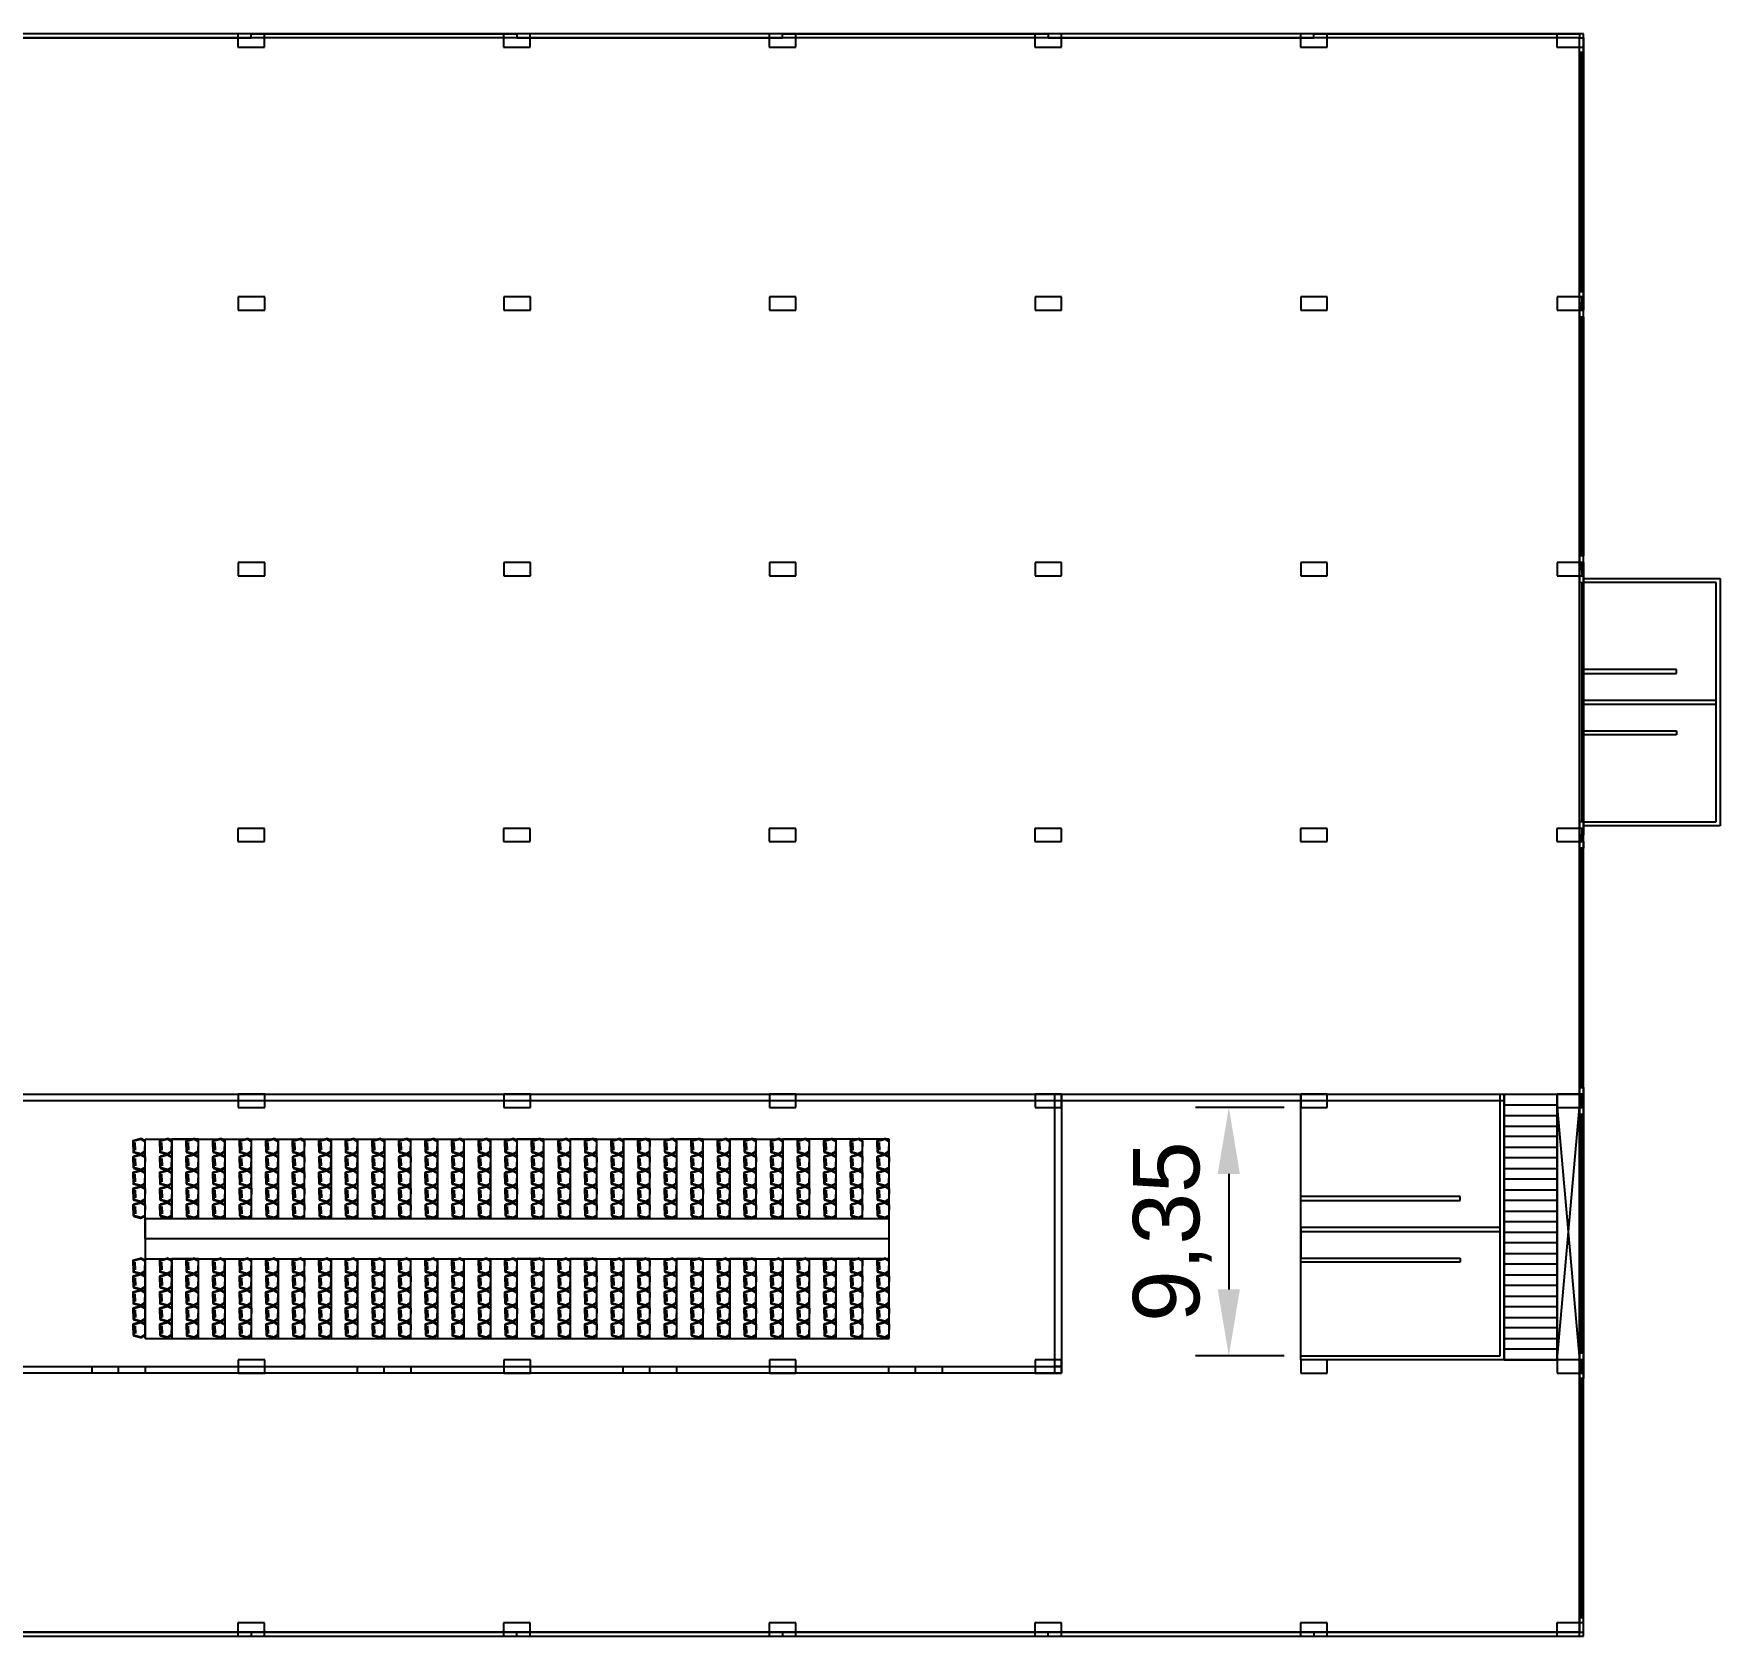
# Model space of a CAD drawing. Header units: millimetres. Extents: x 332 to 5606, y 276 to 1426.
# Drawn here: x 1163.7 to 1227.2, y 327.6 to 387.9 of the extents above; entities that cross this region are included whole.
import ezdxf

# ---------------------------------------------------------------- set-up
doc = ezdxf.new("R2010")
doc.units = ezdxf.units.MM
doc.styles.get("Standard").update_dxf_attribs({"font": 'arial.ttf'})
doc.dimstyles.new('ISO-25', dxfattribs={"dimtxt": 2.5, "dimasz": 2.5, "dimexe": 1.25, "dimexo": 0.625, "dimtad": 1, "dimtxsty": 'Standard', "dimcen": 2.5, "dimadec": 0, "dimazin": 0, "dimtfac": 1, "dimtmove": 0, "dimatfit": 3, "dimfxl": 1, "dimarcsym": 0})

# ---------------------------------------------------------------- blocks, each defined once
blk = doc.blocks.new('*D41')
at = {"color": 0, "lineweight": -2, "transparency": 16777216}
for p, q in [((1210.789, 347.456), (1207.458, 347.456)), ((1208.708, 344.956), (1208.708, 340.606)), ((1210.789, 338.106), (1207.458, 338.106))]:
    blk.add_line(p, q, dxfattribs=at)
at = {"color": 0, "transparency": 16777216}
for points in [[(1208.291, 344.956), (1209.124, 344.956), (1208.708, 347.456)], [(1208.291, 340.606), (1209.124, 340.606), (1208.708, 338.106)]]:
    blk.add_solid(points, dxfattribs=at)
at = {"layer": 'Defpoints', "color": 0, "transparency": 16777216}
for p in [(1211.414, 347.456), (1208.708, 338.106), (1211.414, 338.106)]:
    blk.add_point(p, dxfattribs=at)
at = {"color": 0, "transparency": 16777216, "insert": (1206.58, 342.781), "char_height": 2.5, "attachment_point": 5, "rotation": 90}
blk.add_mtext('9,35', dxfattribs=at)
blk = doc.blocks.new('Cadeira-Auditório-P1')
blk.add_line((0, 0.085), (-0.186, 0.085))
for points in [[(-0.235, 0.048), (-0.297, -0.195, 0.19305), (-0.292, -0.232), (-0.235, -0.334, 0.271204), (-0.191, -0.36), (0, -0.36)], [(-0.206, 0.04), (-0.268, -0.203, 0.19305), (-0.266, -0.217), (-0.186, -0.36, 0.221086)], [(0, 0.085), (-0.186, 0.085, 0.342369), (-0.235, 0.048)], [(0, 0.055), (-0.186, 0.055, 0.342369), (-0.206, 0.04, 0.342369)], [(0, 0.085), (0.187, 0.085, -0.342369), (0.235, 0.048)], [(0, 0.055), (0.187, 0.055, -0.342369), (0.206, 0.04, -0.342369)], [(0.235, 0.048), (0.298, -0.195, -0.19305), (0.293, -0.232), (0.236, -0.334, -0.271204), (0.192, -0.36), (0, -0.36)], [(0.206, 0.04), (0.269, -0.203, -0.19305), (0.267, -0.217), (0.187, -0.36, -0.271204)]]:
    blk.add_lwpolyline(points, format="xyb")
for points in [[(-0.145, 0), (0.142, 0)], [(-0.008, 0), (-0.145, 0)]]:
    blk.add_lwpolyline(points)

msp = doc.modelspace()

# ---------------------------------------------------------------- linework, layer by layer
for p, q in [((1222.057, 387.856), (1101.757, 387.856)), ((1221.907, 387.706), (1101.907, 387.706)), ((1161.907, 387.706), (1171.907, 387.706)), ((1172.407, 387.856), (1171.407, 387.856)), ((1171.407, 387.856), (1171.407, 387.356)), ((1171.407, 387.356), (1172.407, 387.356)), ((1171.907, 387.706), (1171.907, 387.856)), ((1171.907, 387.856), (1181.907, 387.856)), ((1172.407, 387.356), (1172.407, 387.856)), ((1182.407, 387.856), (1181.407, 387.856)), ((1181.407, 387.856), (1181.407, 387.356)), ((1181.407, 387.356), (1182.407, 387.356)), ((1181.907, 387.856), (1181.907, 387.706)), ((1181.907, 387.706), (1191.907, 387.706)), ((1182.407, 387.356), (1182.407, 387.856)), ((1192.407, 387.856), (1191.407, 387.856)), ((1191.407, 387.856), (1191.407, 387.356)), ((1191.407, 387.356), (1192.407, 387.356)), ((1191.907, 387.706), (1191.907, 387.856)), ((1191.907, 387.856), (1201.907, 387.856)), ((1192.407, 387.356), (1192.407, 387.856)), ((1202.407, 387.856), (1201.407, 387.856)), ((1201.407, 387.856), (1201.407, 387.356)), ((1201.407, 387.356), (1202.407, 387.356)), ((1201.907, 387.856), (1201.907, 387.706)), ((1201.907, 387.706), (1211.907, 387.706)), ((1202.407, 387.356), (1202.407, 387.856)), ((1212.407, 387.856), (1211.407, 387.856)), ((1211.407, 387.856), (1211.407, 387.356)), ((1211.407, 387.356), (1212.407, 387.356)), ((1211.907, 387.706), (1211.907, 387.856)), ((1211.907, 387.856), (1221.907, 387.856)), ((1212.407, 387.356), (1212.407, 387.856)), ((1222.06, 387.856), (1221.06, 387.856)), ((1221.06, 387.856), (1221.06, 387.356)), ((1221.06, 387.356), (1222.06, 387.356)), ((1221.907, 387.856), (1221.907, 387.706)), ((1221.907, 327.706), (1221.907, 387.706)), ((1221.907, 387.706), (1222.057, 387.706)), ((1221.907, 387.356), (1221.982, 387.356)), ((1222.057, 327.556), (1222.057, 387.856)), ((1222.057, 387.856), (1222.06, 387.856)), ((1222.057, 387.706), (1222.057, 377.706)), ((1222.057, 377.706), (1222.057, 387.706)), ((1222.057, 387.706), (1222.057, 377.706)), ((1222.057, 387.706), (1222.06, 387.706)), ((1222.057, 387.356), (1222.057, 387.156)), ((1222.06, 387.356), (1222.06, 387.856)), ((1222.057, 387.156), (1221.907, 387.156)), ((1221.907, 387.156), (1221.907, 378.156)), ((1221.982, 387.156), (1221.982, 378.156)), ((1172.414, 377.956), (1171.414, 377.956)), ((1171.414, 377.956), (1171.414, 377.456)), ((1172.414, 377.456), (1172.414, 377.956)), ((1182.414, 377.956), (1181.414, 377.956)), ((1181.414, 377.956), (1181.414, 377.456)), ((1182.414, 377.456), (1182.414, 377.956)), ((1192.414, 377.956), (1191.414, 377.956)), ((1191.414, 377.956), (1191.414, 377.456)), ((1192.414, 377.456), (1192.414, 377.956)), ((1202.414, 377.956), (1201.414, 377.956)), ((1201.414, 377.956), (1201.414, 377.456)), ((1202.414, 377.456), (1202.414, 377.956)), ((1212.414, 377.956), (1211.414, 377.956)), ((1211.414, 377.956), (1211.414, 377.456)), ((1212.414, 377.456), (1212.414, 377.956)), ((1222.067, 377.956), (1221.067, 377.956)), ((1221.067, 377.956), (1221.067, 377.456)), ((1221.907, 378.156), (1222.057, 378.156)), ((1221.907, 377.956), (1222.067, 377.956)), ((1221.982, 377.956), (1221.982, 377.456)), ((1222.067, 377.456), (1222.067, 377.956)), ((1171.414, 377.456), (1172.414, 377.456)), ((1181.414, 377.456), (1182.414, 377.456)), ((1191.414, 377.456), (1192.414, 377.456)), ((1201.414, 377.456), (1202.414, 377.456)), ((1211.414, 377.456), (1212.414, 377.456)), ((1221.067, 377.456), (1222.067, 377.456)), ((1222.057, 377.706), (1221.907, 377.706)), ((1221.907, 377.706), (1221.907, 367.706)), ((1221.907, 377.456), (1221.907, 377.206)), ((1221.907, 377.456), (1222.067, 377.456)), ((1221.907, 377.206), (1222.057, 377.206)), ((1221.982, 377.206), (1221.982, 368.206)), ((1222.057, 377.206), (1222.057, 368.206)), ((1172.414, 367.956), (1171.414, 367.956)), ((1171.414, 367.956), (1171.414, 367.456)), ((1172.414, 367.456), (1172.414, 367.956)), ((1182.414, 367.956), (1181.414, 367.956)), ((1181.414, 367.956), (1181.414, 367.456)), ((1182.414, 367.456), (1182.414, 367.956)), ((1192.414, 367.956), (1191.414, 367.956)), ((1191.414, 367.956), (1191.414, 367.456)), ((1192.414, 367.456), (1192.414, 367.956)), ((1202.414, 367.956), (1201.414, 367.956)), ((1201.414, 367.956), (1201.414, 367.456)), ((1202.414, 367.456), (1202.414, 367.956)), ((1212.414, 367.956), (1211.414, 367.956)), ((1211.414, 367.956), (1211.414, 367.456)), ((1212.414, 367.456), (1212.414, 367.956)), ((1222.067, 367.956), (1221.067, 367.956)), ((1221.067, 367.956), (1221.067, 367.456)), ((1222.057, 368.206), (1221.907, 368.206)), ((1221.907, 368.206), (1221.907, 367.956)), ((1221.907, 367.956), (1222.067, 367.956)), ((1221.907, 367.706), (1222.057, 367.706)), ((1221.982, 367.956), (1221.982, 367.456)), ((1222.057, 367.706), (1222.057, 357.706)), ((1222.067, 367.456), (1222.067, 367.956)), ((1171.414, 367.456), (1172.414, 367.456)), ((1181.414, 367.456), (1182.414, 367.456)), ((1191.414, 367.456), (1192.414, 367.456)), ((1201.414, 367.456), (1202.414, 367.456)), ((1211.414, 367.456), (1212.414, 367.456)), ((1221.067, 367.456), (1222.067, 367.456)), ((1221.907, 367.456), (1221.907, 367.206)), ((1221.907, 367.456), (1222.067, 367.456)), ((1221.907, 367.206), (1222.057, 367.206)), ((1221.982, 367.206), (1221.982, 358.206)), ((1222.057, 367.206), (1222.057, 358.206)), ((1222.057, 358.206), (1221.907, 358.206)), ((1221.907, 358.206), (1221.907, 357.956)), ((1172.407, 357.956), (1171.407, 357.956)), ((1171.407, 357.956), (1171.407, 357.456)), ((1171.407, 357.456), (1172.407, 357.456)), ((1172.407, 357.456), (1172.407, 357.956)), ((1182.407, 357.956), (1181.407, 357.956)), ((1181.407, 357.956), (1181.407, 357.456)), ((1181.407, 357.456), (1182.407, 357.456)), ((1182.407, 357.456), (1182.407, 357.956)), ((1192.407, 357.956), (1191.407, 357.956)), ((1191.407, 357.956), (1191.407, 357.456)), ((1191.407, 357.456), (1192.407, 357.456)), ((1192.407, 357.456), (1192.407, 357.956)), ((1202.407, 357.956), (1201.407, 357.956)), ((1201.407, 357.956), (1201.407, 357.456)), ((1201.407, 357.456), (1202.407, 357.456)), ((1202.407, 357.456), (1202.407, 357.956)), ((1212.407, 357.956), (1211.407, 357.956)), ((1211.407, 357.956), (1211.407, 357.456)), ((1211.407, 357.456), (1212.407, 357.456)), ((1212.407, 357.456), (1212.407, 357.956)), ((1222.06, 357.956), (1221.06, 357.956)), ((1221.06, 357.956), (1221.06, 357.456)), ((1221.06, 357.456), (1222.06, 357.456)), ((1222.057, 357.706), (1221.907, 357.706)), ((1221.907, 357.706), (1221.907, 347.706)), ((1221.982, 357.956), (1221.982, 357.456)), ((1222.057, 357.456), (1222.057, 357.206)), ((1222.057, 357.456), (1222.06, 357.456)), ((1222.06, 357.456), (1222.06, 357.956)), ((1222.057, 357.206), (1221.907, 357.206)), ((1221.907, 357.206), (1221.907, 348.206)), ((1221.982, 357.206), (1221.982, 348.206)), ((1172.414, 347.956), (1171.414, 347.956)), ((1171.414, 347.956), (1171.414, 347.456)), ((1172.414, 347.456), (1172.414, 347.956)), ((1182.414, 347.956), (1181.414, 347.956)), ((1181.414, 347.956), (1181.414, 347.456)), ((1182.414, 347.456), (1182.414, 347.956)), ((1192.414, 347.956), (1191.414, 347.956)), ((1191.414, 347.956), (1191.414, 347.456)), ((1192.414, 347.456), (1192.414, 347.956)), ((1202.414, 347.956), (1201.414, 347.956)), ((1201.414, 347.956), (1201.414, 347.456)), ((1202.414, 347.456), (1202.414, 347.956)), ((1212.414, 347.956), (1211.414, 347.956)), ((1211.414, 347.956), (1211.414, 347.456)), ((1212.414, 347.456), (1212.414, 347.956)), ((1219.067, 337.956), (1219.067, 347.956)), ((1219.067, 347.956), (1221.067, 347.956)), ((1219.067, 347.956), (1219.067, 347.556)), ((1222.067, 347.956), (1221.067, 347.956)), ((1221.067, 347.956), (1221.067, 347.456)), ((1221.907, 348.206), (1222.057, 348.206)), ((1221.907, 347.956), (1222.067, 347.956)), ((1221.982, 347.956), (1221.982, 347.456)), ((1222.057, 348.206), (1222.057, 347.956)), ((1222.057, 347.956), (1222.057, 347.956)), ((1222.067, 347.456), (1222.067, 347.956)), ((1171.414, 347.456), (1172.414, 347.456)), ((1181.414, 347.456), (1182.414, 347.456)), ((1191.414, 347.456), (1192.414, 347.456)), ((1201.414, 347.456), (1202.414, 347.456)), ((1211.414, 347.456), (1212.414, 347.456)), ((1219.067, 347.556), (1221.067, 347.556)), ((1219.067, 347.556), (1219.067, 347.156)), ((1221.907, 347.706), (1222.057, 347.706)), ((1221.907, 347.456), (1221.907, 347.206)), ((1221.907, 347.456), (1222.067, 347.456)), ((1222.057, 347.706), (1222.057, 337.706)), ((1219.067, 347.156), (1221.067, 347.156)), ((1219.067, 347.156), (1219.067, 346.756)), ((1219.067, 346.756), (1221.067, 346.756)), ((1221.067, 346.756), (1221.067, 346.356)), ((1221.907, 347.206), (1222.057, 347.206)), ((1221.982, 347.206), (1221.982, 338.206)), ((1222.057, 347.206), (1222.057, 338.206)), ((1221.067, 346.356), (1219.067, 346.356)), ((1219.067, 346.356), (1219.067, 345.956)), ((1219.067, 345.956), (1221.067, 345.956)), ((1221.067, 345.556), (1219.067, 345.556)), ((1219.067, 345.556), (1219.067, 345.156)), ((1221.067, 345.956), (1221.067, 345.556)), ((1219.067, 345.156), (1221.067, 345.156)), ((1221.067, 344.756), (1219.067, 344.756)), ((1219.067, 344.756), (1219.067, 344.356)), ((1221.067, 345.156), (1221.067, 344.756)), ((1219.067, 344.356), (1221.067, 344.356)), ((1221.067, 344.356), (1221.067, 343.956)), ((1221.067, 343.956), (1219.067, 343.956)), ((1219.067, 343.956), (1219.067, 343.556)), ((1219.067, 343.556), (1221.067, 343.556)), ((1221.067, 343.556), (1221.067, 343.156)), ((1221.067, 343.156), (1219.067, 343.156)), ((1219.067, 343.156), (1219.067, 342.756)), ((1219.067, 342.756), (1221.067, 342.756)), ((1221.067, 342.356), (1219.067, 342.356)), ((1219.067, 342.356), (1219.067, 341.956)), ((1221.067, 342.756), (1221.067, 342.356)), ((1219.067, 341.956), (1221.067, 341.956)), ((1221.067, 341.956), (1221.067, 341.556)), ((1221.067, 341.556), (1219.067, 341.556)), ((1219.067, 341.556), (1219.067, 341.156)), ((1219.067, 341.156), (1221.067, 341.156)), ((1221.067, 341.156), (1221.067, 340.756)), ((1221.067, 340.756), (1219.067, 340.756)), ((1219.067, 340.756), (1219.067, 340.356)), ((1219.067, 340.356), (1221.067, 340.356)), ((1221.067, 340.356), (1221.067, 339.956)), ((1221.067, 339.956), (1219.067, 339.956)), ((1219.067, 339.956), (1219.067, 339.556)), ((1219.067, 339.556), (1221.067, 339.556)), ((1221.067, 339.156), (1219.067, 339.156)), ((1219.067, 339.156), (1219.067, 338.756)), ((1221.067, 339.556), (1221.067, 339.156)), ((1219.067, 338.756), (1221.067, 338.756)), ((1221.067, 338.756), (1221.067, 338.356)), ((1172.414, 337.956), (1171.414, 337.956)), ((1171.414, 337.956), (1171.414, 337.456)), ((1172.414, 337.456), (1172.414, 337.956)), ((1182.414, 337.956), (1181.414, 337.956)), ((1181.414, 337.956), (1181.414, 337.456)), ((1182.414, 337.456), (1182.414, 337.956)), ((1192.414, 337.956), (1191.414, 337.956)), ((1191.414, 337.956), (1191.414, 337.456)), ((1192.414, 337.456), (1192.414, 337.956)), ((1202.414, 337.956), (1201.414, 337.956)), ((1201.414, 337.956), (1201.414, 337.456)), ((1202.414, 337.456), (1202.414, 337.956)), ((1212.414, 337.956), (1211.414, 337.956)), ((1211.414, 337.956), (1211.414, 337.456)), ((1212.414, 337.456), (1212.414, 337.956)), ((1221.067, 338.356), (1219.067, 338.356)), ((1219.067, 338.356), (1219.067, 337.956)), ((1221.067, 337.956), (1219.067, 337.956)), ((1219.067, 337.956), (1221.067, 337.956)), ((1222.067, 337.956), (1221.067, 337.956)), ((1221.067, 337.956), (1221.067, 337.456)), ((1222.057, 338.206), (1221.907, 338.206)), ((1221.907, 338.206), (1221.907, 337.956)), ((1221.982, 337.956), (1221.982, 337.456)), ((1222.067, 337.456), (1222.067, 337.956)), ((1171.414, 337.456), (1172.414, 337.456)), ((1181.414, 337.456), (1182.414, 337.456)), ((1191.414, 337.456), (1192.414, 337.456)), ((1201.414, 337.456), (1202.414, 337.456)), ((1211.414, 337.456), (1212.414, 337.456)), ((1221.067, 337.456), (1222.067, 337.456)), ((1222.057, 337.706), (1221.907, 337.706)), ((1221.907, 337.706), (1221.907, 327.706)), ((1222.057, 337.256), (1221.907, 337.256)), ((1221.907, 337.256), (1221.907, 328.256)), ((1221.982, 337.256), (1221.982, 328.256)), ((1222.057, 337.456), (1222.057, 337.256)), ((1222.057, 328.156), (1222.057, 337.206)), ((1221.907, 328.256), (1222.057, 328.256)), ((1101.907, 327.706), (1221.907, 327.706)), ((1161.907, 327.706), (1171.907, 327.706)), ((1172.407, 328.056), (1171.407, 328.056)), ((1171.407, 328.056), (1171.407, 327.556)), ((1171.907, 327.706), (1171.907, 327.556)), ((1172.407, 327.556), (1172.407, 328.056)), ((1182.407, 328.056), (1181.407, 328.056)), ((1181.407, 328.056), (1181.407, 327.556)), ((1181.907, 327.556), (1181.907, 327.706)), ((1181.907, 327.706), (1191.907, 327.706)), ((1182.407, 327.556), (1182.407, 328.056)), ((1192.407, 328.056), (1191.407, 328.056)), ((1191.407, 328.056), (1191.407, 327.556)), ((1191.907, 327.706), (1191.907, 327.556)), ((1192.407, 327.556), (1192.407, 328.056)), ((1202.407, 328.056), (1201.407, 328.056)), ((1201.407, 328.056), (1201.407, 327.556)), ((1201.907, 327.556), (1201.907, 327.706)), ((1201.907, 327.706), (1211.907, 327.706)), ((1202.407, 327.556), (1202.407, 328.056)), ((1212.407, 328.056), (1211.407, 328.056)), ((1211.407, 328.056), (1211.407, 327.556)), ((1211.907, 327.706), (1211.907, 327.556)), ((1212.407, 327.556), (1212.407, 328.056)), ((1222.06, 328.056), (1221.06, 328.056)), ((1221.06, 328.056), (1221.06, 327.556)), ((1221.907, 328.056), (1221.907, 328.156)), ((1221.982, 328.056), (1221.907, 328.056)), ((1221.907, 327.556), (1221.907, 327.706)), ((1221.907, 327.706), (1222.057, 327.706)), ((1222.06, 327.556), (1222.06, 328.056)), ((1101.757, 327.556), (1222.057, 327.556)), ((1171.407, 327.556), (1172.407, 327.556)), ((1171.907, 327.556), (1181.907, 327.556)), ((1181.407, 327.556), (1182.407, 327.556)), ((1191.407, 327.556), (1192.407, 327.556)), ((1191.907, 327.556), (1201.907, 327.556)), ((1201.407, 327.556), (1202.407, 327.556)), ((1211.407, 327.556), (1212.407, 327.556)), ((1211.907, 327.556), (1221.907, 327.556)), ((1221.06, 327.556), (1222.06, 327.556))]:
    msp.add_line(p, q)
at = {"color": 1}
for p, q in [((1222.057, 367.206), (1222.057, 367.356)), ((1222.057, 367.356), (1227.207, 367.356)), ((1222.057, 367.206), (1222.057, 362.706)), ((1227.057, 367.206), (1222.057, 367.206)), ((1227.057, 362.706), (1227.057, 367.206)), ((1227.207, 367.356), (1227.207, 358.056)), ((1225.557, 363.931), (1222.057, 363.931)), ((1225.557, 363.781), (1225.557, 363.931)), ((1222.057, 362.781), (1222.057, 363.781)), ((1222.057, 362.781), (1222.057, 363.781)), ((1222.057, 363.781), (1225.557, 363.781)), ((1222.057, 362.706), (1222.057, 362.781)), ((1222.057, 362.781), (1227.057, 362.781)), ((1222.057, 362.706), (1222.057, 358.206)), ((1222.057, 362.706), (1222.057, 362.631)), ((1222.057, 362.631), (1227.057, 362.631)), ((1222.057, 362.631), (1222.057, 361.631)), ((1227.057, 358.206), (1227.057, 362.706)), ((1222.057, 361.631), (1225.557, 361.631)), ((1225.557, 361.481), (1222.057, 361.481)), ((1225.557, 361.631), (1225.557, 361.481)), ((1222.057, 358.206), (1227.057, 358.206)), ((1222.057, 358.056), (1222.057, 358.206)), ((1227.207, 358.056), (1222.057, 358.056)), ((1202.164, 337.456), (1202.164, 347.956)), ((1202.414, 347.956), (1202.414, 337.456)), ((1211.414, 337.956), (1211.414, 347.956)), ((1218.917, 338.106), (1218.917, 347.956)), ((1221.067, 337.956), (1221.067, 347.956)), ((1211.414, 347.706), (1104.757, 347.706)), ((1219.067, 347.706), (1211.414, 347.706)), ((1221.067, 347.456), (1221.907, 347.456)), ((1221.067, 347.456), (1221.067, 337.956)), ((1221.067, 347.456), (1221.907, 337.956)), ((1221.067, 337.956), (1221.907, 347.456)), ((1219.067, 347.256), (1219.067, 337.956)), ((1211.414, 338.106), (1218.917, 338.106)), ((1219.067, 337.956), (1211.414, 337.956)), ((1219.067, 337.956), (1213.917, 337.956)), ((1221.907, 337.956), (1221.067, 337.956)), ((1121.414, 337.706), (1202.414, 337.706)), ((1202.414, 337.456), (1161.414, 337.456)), ((1202.414, 337.706), (1202.164, 337.706))]:
    msp.add_line(p, q, dxfattribs=at)
at = {"color": 3}
for p, q in [((1211.414, 342.781), (1211.414, 347.456)), ((1167.918, 343.257), (1167.918, 346.257)), ((1167.918, 346.257), (1192.418, 346.257)), ((1169.918, 346.257), (1168.918, 346.257)), ((1168.918, 346.257), (1168.918, 343.257)), ((1169.918, 343.257), (1169.918, 346.257)), ((1170.918, 346.257), (1170.918, 343.257)), ((1171.918, 343.257), (1171.918, 346.257)), ((1172.918, 346.257), (1172.918, 343.257)), ((1173.918, 343.257), (1173.918, 346.257)), ((1174.918, 346.257), (1174.918, 343.257)), ((1175.918, 343.257), (1175.918, 346.257)), ((1176.918, 346.257), (1176.918, 343.257)), ((1177.918, 343.257), (1177.918, 346.257)), ((1178.918, 346.257), (1178.918, 343.257)), ((1179.918, 343.257), (1179.918, 346.257)), ((1180.918, 346.257), (1180.918, 343.257)), ((1182.918, 346.257), (1181.918, 346.257)), ((1181.918, 343.257), (1181.918, 346.257)), ((1182.918, 343.257), (1182.918, 346.257)), ((1184.918, 346.257), (1183.918, 346.257)), ((1183.918, 346.257), (1183.918, 343.257)), ((1184.918, 343.257), (1184.918, 346.257)), ((1186.918, 346.257), (1185.918, 346.257)), ((1185.918, 346.257), (1185.918, 343.257)), ((1186.918, 343.257), (1186.918, 346.257)), ((1188.918, 346.257), (1187.918, 346.257)), ((1187.918, 346.257), (1187.918, 343.257)), ((1188.918, 343.257), (1188.918, 346.257)), ((1190.918, 346.257), (1189.918, 346.257)), ((1189.918, 346.257), (1189.918, 343.257)), ((1190.918, 343.257), (1190.918, 346.257)), ((1192.918, 346.257), (1191.918, 346.257)), ((1191.918, 346.257), (1191.918, 343.257)), ((1195.918, 346.257), (1192.418, 346.257)), ((1192.918, 343.257), (1192.918, 346.257)), ((1194.918, 346.257), (1193.918, 346.257)), ((1193.918, 346.257), (1193.918, 343.257)), ((1194.918, 343.257), (1194.918, 346.257)), ((1195.918, 343.257), (1195.918, 346.257)), ((1217.414, 344.106), (1211.414, 344.106)), ((1211.414, 344.106), (1211.414, 344.106)), ((1217.414, 343.956), (1217.414, 344.106)), ((1211.414, 342.956), (1211.414, 343.956)), ((1211.414, 343.956), (1217.414, 343.956)), ((1167.918, 342.507), (1167.918, 343.257)), ((1195.918, 343.257), (1167.918, 343.257)), ((1167.918, 343.257), (1167.918, 341.757)), ((1183.918, 343.257), (1182.918, 343.257)), ((1185.918, 343.257), (1184.918, 343.257)), ((1187.918, 343.257), (1186.918, 343.257)), ((1189.918, 343.257), (1188.918, 343.257)), ((1191.918, 343.257), (1190.918, 343.257)), ((1193.918, 343.257), (1192.918, 343.257)), ((1195.918, 343.257), (1194.918, 343.257)), ((1195.918, 342.507), (1195.918, 343.257)), ((1218.917, 342.931), (1211.414, 342.931)), ((1211.414, 342.931), (1211.414, 342.781)), ((1218.917, 342.781), (1218.917, 342.931)), ((1167.918, 342.507), (1167.918, 341.757)), ((1195.918, 342.507), (1167.918, 342.507)), ((1195.918, 341.757), (1195.918, 342.507)), ((1211.414, 338.106), (1211.414, 342.781)), ((1211.414, 342.781), (1218.917, 342.781)), ((1211.414, 342.781), (1211.414, 341.781)), ((1167.918, 341.757), (1167.918, 338.757)), ((1167.918, 341.757), (1195.918, 341.757)), ((1167.918, 338.757), (1167.918, 341.757)), ((1167.918, 341.757), (1192.418, 341.757)), ((1168.918, 341.757), (1168.918, 338.757)), ((1169.918, 341.757), (1168.918, 341.757)), ((1168.918, 341.757), (1168.918, 338.757)), ((1169.918, 338.757), (1169.918, 341.757)), ((1169.918, 338.757), (1169.918, 341.757)), ((1170.918, 341.757), (1170.918, 338.757)), ((1170.918, 341.757), (1170.918, 338.757)), ((1171.918, 338.757), (1171.918, 341.757)), ((1171.918, 338.757), (1171.918, 341.757)), ((1172.918, 341.757), (1172.918, 338.757)), ((1172.918, 341.757), (1172.918, 338.757)), ((1173.918, 338.757), (1173.918, 341.757)), ((1173.918, 338.757), (1173.918, 341.757)), ((1174.918, 341.757), (1174.918, 338.757)), ((1174.918, 341.757), (1174.918, 338.757)), ((1175.918, 338.757), (1175.918, 341.757)), ((1175.918, 338.757), (1175.918, 341.757)), ((1176.918, 341.757), (1176.918, 338.757)), ((1176.918, 341.757), (1176.918, 338.757)), ((1177.918, 338.757), (1177.918, 341.757)), ((1177.918, 338.757), (1177.918, 341.757)), ((1178.918, 341.757), (1178.918, 338.757)), ((1178.918, 341.757), (1178.918, 338.757)), ((1179.918, 338.757), (1179.918, 341.757)), ((1179.918, 338.757), (1179.918, 341.757)), ((1180.918, 341.757), (1180.918, 338.757)), ((1180.918, 341.757), (1180.918, 338.757)), ((1181.918, 338.757), (1181.918, 341.757)), ((1182.918, 341.757), (1181.918, 341.757)), ((1181.918, 338.757), (1181.918, 341.757)), ((1182.918, 338.757), (1182.918, 341.757)), ((1182.918, 338.757), (1182.918, 341.757)), ((1183.918, 341.757), (1183.918, 338.757)), ((1184.918, 341.757), (1183.918, 341.757)), ((1183.918, 341.757), (1183.918, 338.757)), ((1184.918, 338.757), (1184.918, 341.757)), ((1184.918, 338.757), (1184.918, 341.757)), ((1185.918, 341.757), (1185.918, 338.757)), ((1186.918, 341.757), (1185.918, 341.757)), ((1185.918, 341.757), (1185.918, 338.757)), ((1186.918, 338.757), (1186.918, 341.757)), ((1186.918, 338.757), (1186.918, 341.757)), ((1187.918, 341.757), (1187.918, 338.757)), ((1188.918, 341.757), (1187.918, 341.757)), ((1187.918, 341.757), (1187.918, 338.757)), ((1188.918, 338.757), (1188.918, 341.757)), ((1188.918, 338.757), (1188.918, 341.757)), ((1189.918, 341.757), (1189.918, 338.757)), ((1190.918, 341.757), (1189.918, 341.757)), ((1189.918, 341.757), (1189.918, 338.757)), ((1190.918, 338.757), (1190.918, 341.757)), ((1190.918, 338.757), (1190.918, 341.757)), ((1191.918, 341.757), (1191.918, 338.757)), ((1192.918, 341.757), (1191.918, 341.757)), ((1191.918, 341.757), (1191.918, 338.757)), ((1195.918, 341.757), (1192.418, 341.757)), ((1192.918, 338.757), (1192.918, 341.757)), ((1192.918, 338.757), (1192.918, 341.757)), ((1193.918, 341.757), (1193.918, 338.757)), ((1194.918, 341.757), (1193.918, 341.757)), ((1193.918, 341.757), (1193.918, 338.757)), ((1194.918, 338.757), (1194.918, 341.757)), ((1194.918, 338.757), (1194.918, 341.757)), ((1195.918, 338.757), (1195.918, 341.757)), ((1195.918, 338.757), (1195.918, 341.757)), ((1211.414, 341.781), (1217.414, 341.781)), ((1217.414, 341.631), (1211.414, 341.631)), ((1217.414, 341.781), (1217.414, 341.631)), ((1167.918, 338.757), (1192.418, 338.757)), ((1192.418, 338.757), (1195.918, 338.757)), ((1165.914, 337.456), (1165.914, 337.706)), ((1165.914, 337.706), (1166.914, 337.706)), ((1166.914, 337.456), (1165.914, 337.456)), ((1166.914, 337.456), (1166.914, 337.706)), ((1166.914, 337.706), (1167.914, 337.706)), ((1167.914, 337.456), (1166.914, 337.456)), ((1167.914, 337.706), (1167.914, 337.456)), ((1175.914, 337.456), (1175.914, 337.706)), ((1175.914, 337.706), (1176.914, 337.706)), ((1176.914, 337.456), (1175.914, 337.456)), ((1176.914, 337.456), (1176.914, 337.706)), ((1176.914, 337.706), (1177.914, 337.706)), ((1177.914, 337.456), (1176.914, 337.456)), ((1177.914, 337.706), (1177.914, 337.456)), ((1185.914, 337.456), (1185.914, 337.706)), ((1185.914, 337.706), (1186.914, 337.706)), ((1186.914, 337.456), (1185.914, 337.456)), ((1186.914, 337.456), (1186.914, 337.706)), ((1186.914, 337.706), (1187.914, 337.706)), ((1187.914, 337.456), (1186.914, 337.456)), ((1187.914, 337.706), (1187.914, 337.456)), ((1195.914, 337.456), (1195.914, 337.706)), ((1195.914, 337.706), (1196.914, 337.706)), ((1196.914, 337.456), (1195.914, 337.456)), ((1196.914, 337.456), (1196.914, 337.706)), ((1196.914, 337.706), (1197.914, 337.706)), ((1197.914, 337.456), (1196.914, 337.456)), ((1197.914, 337.706), (1197.914, 337.456))]:
    msp.add_line(p, q, dxfattribs=at)
at = {"color": 1, "lineweight": -3}
msp.add_lwpolyline([(1101.907, 347.956), (1221.907, 347.956), (1221.907, 327.706), (1101.907, 327.706)], close=True, dxfattribs=at)

# ---------------------------------------------------------------- block references
at = {"color": 3, "rotation": 89.99999999999999}
for p in [(1167.544, 345.991), (1168.547, 345.991), (1169.544, 345.991), (1170.544, 345.991), (1171.545, 345.991), (1172.546, 345.991), (1173.551, 345.991), (1174.541, 345.991), (1175.536, 345.991), (1176.547, 345.991), (1177.547, 345.991), (1178.545, 345.991), (1179.547, 345.991), (1180.548, 345.991), (1181.545, 345.988), (1182.547, 345.991), (1183.548, 345.991), (1184.545, 345.991), (1185.547, 345.991), (1186.547, 345.991), (1187.546, 345.991), (1188.547, 345.991), (1189.548, 345.991), (1190.546, 345.991), (1191.547, 345.991), (1192.55, 345.991), (1193.55, 345.991), (1194.555, 345.991), (1195.554, 345.991), (1167.549, 345.397), (1168.552, 345.397), (1169.549, 345.397), (1170.549, 345.397), (1171.55, 345.397), (1172.551, 345.397), (1173.556, 345.397), (1174.546, 345.397), (1175.541, 345.397), (1176.552, 345.397), (1177.553, 345.397), (1178.551, 345.397), (1179.552, 345.397), (1180.554, 345.397), (1181.55, 345.393), (1182.552, 345.397), (1183.553, 345.397), (1184.551, 345.397), (1185.552, 345.397), (1186.553, 345.397), (1187.551, 345.397), (1188.552, 345.397), (1189.553, 345.397), (1190.551, 345.397), (1191.552, 345.397), (1192.555, 345.397), (1193.555, 345.397), (1194.56, 345.397), (1195.559, 345.397), (1167.544, 344.797), (1168.547, 344.797), (1169.544, 344.797), (1170.544, 344.797), (1171.545, 344.797), (1172.546, 344.797), (1173.551, 344.797), (1174.541, 344.797), (1175.536, 344.797), (1176.547, 344.797), (1177.547, 344.797), (1178.545, 344.797), (1179.547, 344.797), (1180.548, 344.797), (1181.545, 344.793), (1182.547, 344.797), (1183.548, 344.797), (1184.545, 344.797), (1185.547, 344.797), (1186.547, 344.797), (1187.546, 344.797), (1188.547, 344.797), (1189.548, 344.797), (1190.546, 344.797), (1191.547, 344.797), (1192.55, 344.797), (1193.55, 344.797), (1194.555, 344.797), (1195.554, 344.797), (1167.552, 344.197), (1168.554, 344.197), (1169.552, 344.197), (1170.552, 344.197), (1171.553, 344.197), (1172.554, 344.197), (1173.558, 344.197), (1174.549, 344.197), (1175.544, 344.197), (1176.555, 344.197), (1177.555, 344.197), (1178.553, 344.197), (1179.555, 344.197), (1180.556, 344.197), (1181.553, 344.194), (1182.555, 344.197), (1183.555, 344.197), (1184.553, 344.197), (1185.555, 344.197), (1186.555, 344.197), (1187.554, 344.197), (1188.555, 344.197), (1189.556, 344.197), (1190.553, 344.197), (1191.555, 344.197), (1192.557, 344.197), (1193.558, 344.197), (1194.563, 344.197), (1195.561, 344.197), (1167.549, 343.591), (1168.552, 343.591), (1169.55, 343.591), (1170.55, 343.591), (1171.551, 343.591), (1172.551, 343.591), (1173.556, 343.591), (1174.546, 343.591), (1175.542, 343.591), (1176.552, 343.591), (1177.553, 343.591), (1178.551, 343.591), (1179.552, 343.591), (1180.554, 343.591), (1181.551, 343.588), (1182.553, 343.591), (1183.553, 343.591), (1184.551, 343.591), (1185.552, 343.591), (1186.553, 343.591), (1187.551, 343.591), (1188.552, 343.591), (1189.553, 343.591), (1190.551, 343.591), (1191.552, 343.591), (1192.555, 343.591), (1193.556, 343.591), (1194.56, 343.591), (1195.559, 343.591), (1167.544, 341.491), (1168.547, 341.491), (1169.544, 341.491), (1170.544, 341.491), (1171.545, 341.491), (1172.546, 341.491), (1173.551, 341.491), (1174.541, 341.491), (1175.536, 341.491), (1176.547, 341.491), (1177.547, 341.491), (1178.545, 341.491), (1179.547, 341.491), (1180.548, 341.491), (1181.545, 341.488), (1182.547, 341.491), (1183.548, 341.491), (1184.545, 341.491), (1185.547, 341.491), (1186.547, 341.491), (1187.546, 341.491), (1188.547, 341.491), (1189.548, 341.491), (1190.546, 341.491), (1191.547, 341.491), (1192.55, 341.491), (1193.55, 341.491), (1194.555, 341.491), (1195.554, 341.491), (1167.549, 340.897), (1168.552, 340.897), (1169.549, 340.897), (1170.549, 340.897), (1171.55, 340.897), (1172.551, 340.897), (1173.556, 340.897), (1174.546, 340.897), (1175.541, 340.897), (1176.552, 340.897), (1177.553, 340.897), (1178.551, 340.897), (1179.552, 340.897), (1180.554, 340.897), (1181.55, 340.893), (1182.552, 340.897), (1183.553, 340.897), (1184.551, 340.897), (1185.552, 340.897), (1186.553, 340.897), (1187.551, 340.897), (1188.552, 340.897), (1189.553, 340.897), (1190.551, 340.897), (1191.552, 340.897), (1192.555, 340.897), (1193.555, 340.897), (1194.56, 340.897), (1195.559, 340.897), (1167.544, 340.297), (1168.547, 340.297), (1169.544, 340.297), (1170.544, 340.297), (1171.545, 340.297), (1172.546, 340.297), (1173.551, 340.297), (1174.541, 340.297), (1175.536, 340.297), (1176.547, 340.297), (1177.547, 340.297), (1178.545, 340.297), (1179.547, 340.297), (1180.548, 340.297), (1181.545, 340.293), (1182.547, 340.297), (1183.548, 340.297), (1184.545, 340.297), (1185.547, 340.297), (1186.547, 340.297), (1187.546, 340.297), (1188.547, 340.297), (1189.548, 340.297), (1190.546, 340.297), (1191.547, 340.297), (1192.55, 340.297), (1193.55, 340.297), (1194.555, 340.297), (1195.554, 340.297), (1167.552, 339.697), (1168.554, 339.697), (1169.552, 339.697), (1170.552, 339.697), (1171.553, 339.697), (1172.554, 339.697), (1173.558, 339.697), (1174.549, 339.697), (1175.544, 339.697), (1176.555, 339.697), (1177.555, 339.697), (1178.553, 339.697), (1179.555, 339.697), (1180.556, 339.697), (1181.553, 339.694), (1182.555, 339.697), (1183.555, 339.697), (1184.553, 339.697), (1185.555, 339.697), (1186.555, 339.697), (1187.554, 339.697), (1188.555, 339.697), (1189.556, 339.697), (1190.553, 339.697), (1191.555, 339.697), (1192.557, 339.697), (1193.558, 339.697), (1194.563, 339.697), (1195.561, 339.697), (1167.549, 339.091), (1168.552, 339.091), (1169.55, 339.091), (1170.55, 339.091), (1171.551, 339.091), (1172.551, 339.091), (1173.556, 339.091), (1174.546, 339.091), (1175.542, 339.091), (1176.552, 339.091), (1177.553, 339.091), (1178.551, 339.091), (1179.552, 339.091), (1180.554, 339.091), (1181.551, 339.088), (1182.553, 339.091), (1183.553, 339.091), (1184.551, 339.091), (1185.552, 339.091), (1186.553, 339.091), (1187.551, 339.091), (1188.552, 339.091), (1189.553, 339.091), (1190.551, 339.091), (1191.552, 339.091), (1192.555, 339.091), (1193.556, 339.091), (1194.56, 339.091), (1195.559, 339.091)]:
    msp.add_blockref('Cadeira-Auditório-P1', p, dxfattribs=at)

# ---------------------------------------------------------------- dimensions: what is measured, and where the dimension line sits
at = {"color": 1}
dim = msp.add_linear_dim(base=(1208.708, 338.106), p1=(1211.414, 347.456), p2=(1211.414, 338.106), angle=90, dimstyle='ISO-25', dxfattribs=at)
dim.commit()
dim.dimension.update_dxf_attribs({"geometry": '*D41', "text_midpoint": (1206.58, 342.781)})

doc.saveas('drawing.dxf')
